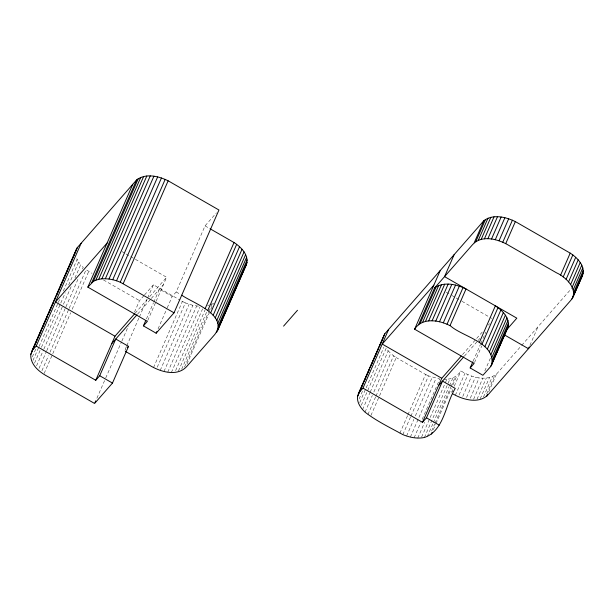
<?xml version="1.0" encoding="UTF-8"?>
<svg xmlns="http://www.w3.org/2000/svg" width="614" height="614" viewBox="0 0 614 614"><rect width="100%" height="100%" fill="white"/><g stroke="black" fill="none" stroke-linecap="round" stroke-linejoin="round"><path stroke-width="0.46" stroke-dasharray="3.07 2.3" d="M32.335 356.895L36.172 348.107M32.979 360.449L38.736 347.271M39.119 346.388L57.931 303.331M58.315 302.456L59.85 298.941M63.311 291.028L77.126 259.4L76.098 256.721M34.53 363.135L41.054 348.199M41.437 347.317L65.245 292.84M68.699 284.934L78.676 262.086L77.126 259.4M36.571 365.783L43.479 349.965M43.863 349.082L63.058 305.15M63.442 304.268L71.117 286.7M74.962 277.912L80.718 264.726L78.676 262.086M39.05 368.323L46.349 351.63M46.733 350.748L65.544 307.698M65.928 306.816L78.592 277.82M82.437 269.032L83.205 267.274L80.718 264.726M41.929 370.718L48.452 355.775M49.987 352.259L68.799 309.203M69.182 308.328L86.075 269.661L91.985 273.345M44.177 373.389L70.664 312.756M72.199 309.241L88.708 271.457M96.905 398.202L105.347 378.869M105.731 377.986L121.472 341.96M121.856 341.085L128.38 326.149M134.52 312.089L139.516 300.66L143.937 295.618M126.438 346.542L124.542 350.886L125.67 349.596M126.822 345.674L138.979 317.845M139.355 316.97L147.337 298.711M147.713 297.844L153.416 284.796L179.917 300.031M146.454 318.881L153.331 303.147M153.715 302.272L159.44 289.156L172.196 296.493L176.172 291.957L205.045 225.868L216.412 212.881M147.751 320.47L155.772 302.111M156.156 301.236L166.624 277.282L135.21 259.223M158.067 328.835L166.847 308.727M167.231 307.852L172.196 296.493M153.531 367.556L182.404 301.459L180.746 300.507M157.245 367.233L185.367 302.886L192.88 305.35L198.46 306.186M160.223 370.38L189.097 304.291M164.007 371.439L192.88 305.35M167.768 372.13L196.641 306.041M171.406 372.429L199.903 307.207M175.619 370.587L202.597 308.85M178.436 370.971L205.03 310.101M181.667 369.229L206.741 311.835M184.515 367.126L208.445 312.342M208.829 311.475L212.244 303.646L213.35 302.786M186.932 364.102L209.343 312.795M210.863 309.318L213.526 303.224M359.098 398.977L362.544 391.087M359.743 402.531L383.873 347.286M361.293 405.217L386.191 348.222L385.024 346.204M362.559 409.615L369.843 392.952M370.227 392.077L388.232 350.863L386.191 348.222M365.046 412.155L372.322 395.5M373.857 391.993L390.711 353.411L388.232 350.863M367.924 414.55L375.584 397.012M375.968 396.137L393.589 355.798L390.711 353.411M370.94 415.463L396.222 357.594L393.589 355.798M399.891 433.208L407.55 415.67M407.934 414.788L425.556 374.456L396.222 357.594M402.845 434.628L410.505 417.09M410.889 416.215L428.511 375.875L439.785 379.03L421.02 421.995M406.583 436.032L413.859 419.377M415.394 415.87L432.248 377.288M410.367 437.091L436.032 378.347M414.12 437.782L420.636 422.877M417.766 438.081L424.665 422.294M421.603 437.107L446.885 379.237C452.671 378.976 457.829 375.799 460.922 370.933C471.115 377.203 485.866 381.87 496.465 374.149L521.048 346.089M424.412 437.49L450.077 378.746M427.267 436.623L433.016 423.468M433.4 422.593L449.103 386.643M449.486 385.769L452.932 377.879M431.65 431.005L434.712 423.99M435.096 423.115L450.799 387.165M451.183 386.29L455.396 376.643M433.3 429.716L435.602 424.458M435.986 423.576L451.305 388.508M452.84 385.001L457.054 375.354M452.779 389.575L451.298 392.968L453.002 391.018M454.26 386.183L460.922 370.933M455.335 395.286L464.967 373.258M473.217 360.955L480.478 344.347M480.854 343.472L485.82 332.113M459.042 395.009L467.922 374.678M474.515 362.544L481.775 345.935M462.772 396.421L471.659 376.083M466.556 397.481L475.443 377.142M470.316 398.164L479.196 377.833M484.83 370.91L490.555 357.801M473.586 399.315L482.842 378.132M477.04 399.215L486.296 378.032M480.232 398.724L489.488 377.541M483.456 397.012L492.344 376.674M486.664 394.081L494.807 375.438M488.69 391.947L496.465 374.149M529.92 345.306L538.064 326.663M144.566 294.897L153.416 284.796M135.141 313.217L147.107 299.563M149.624 296.685L166.624 277.282M137.597 314.092L150.706 299.133M151.328 298.419L163.416 284.627M462.534 354.57L482.681 331.575M488.345 325.105L489.604 323.67M464.361 356.166L477.469 341.207M478.091 340.494L479.964 338.36M521.677 345.375L571.542 288.45M209.788 304.882L212.244 303.646M207.639 305.534L209.067 305.097M444.298 379.306L446.885 379.237M425.556 374.456L428.511 375.875M182.404 301.459L185.367 302.886M446.263 292.272L451.221 295.119M452.05 295.595L455.358 297.498M456.179 297.974L461.145 300.822M461.966 301.297L491.73 318.405M205.045 225.868L209.182 228.247M121.979 251.617L125.287 253.521M126.116 253.996L134.382 258.747M176.172 291.957L180.194 294.267M103.459 279.938L139.516 300.66"/><path stroke-width="0.92" d="M30.769 354.462C30.17 364.777 39.572 372.245 47.831 376.589L94.594 403.475L112.469 383.075L128.51 346.357L115.754 339.02L99.714 375.737L95.746 380.273L36.218 346.058L32.557 350.11L30.769 354.462L32.304 350.947M125.348 351.354L149.494 365.23C160.062 371.808 177.4 377.165 186.917 366.297L214.716 334.561C229.398 315.12 191.721 302.533 181.805 295.196M217.556 330.723L246.429 264.626C249.384 255.37 241.172 247.12 234.034 242.53L210.011 228.723M357.532 396.537C356.864 402.677 360.794 408.149 365.046 412.155C376.612 421.15 390.043 427.567 402.845 434.628C409.607 437.421 417.144 438.972 424.412 437.49C444.313 430.836 445.457 403.766 455.273 388.432L442.517 381.102L426.477 417.819L422.501 422.348L362.981 388.132L359.32 392.185L357.532 396.537L363.281 383.382M491.714 364.639C495.552 342.397 462.288 336.625 450.63 325.988C439.731 320.124 422.401 316.916 414.611 329.204L474.131 363.419L470.163 367.955L482.919 375.284L490.555 366.696L491.714 364.639L507.755 327.922C510.71 318.658 502.498 310.408 495.36 305.826L479.319 342.543M452.656 393.766C463.01 399.829 479.68 404.534 488.721 394.027L570.137 301.098C580.015 290.737 566.269 277.121 556.545 272.839L509.774 245.953C499.213 239.376 481.875 234.018 472.35 244.886L434.528 288.066L418.487 324.783M572.977 297.253L582.609 275.226C585.556 265.962 577.344 257.711 570.206 253.129L515.361 221.6C505.905 216.957 492.996 213.772 483.863 220.702L384.778 333.809L358.154 394.242M75.683 251.648L77.264 247.665L136.638 179.902C145.771 172.964 158.681 176.149 168.136 180.792L218.945 210.003L174.031 312.81L156.156 333.21L143.4 325.873L145.695 320.631M383.197 337.784L383.819 335.497M31.391 352.167L76.313 249.361M32.35 350.479L77.264 247.665M33.072 349.189L41.522 329.856M42.289 328.099L47.662 315.796M48.429 314.038L53.802 301.735M54.569 299.977L55.72 297.345M56.488 295.587L59.949 287.674M60.717 285.917L75.299 252.531M36.218 346.058L81.14 243.251M143.4 325.873L147.375 321.345L87.848 287.129L132.77 184.315M91.724 282.709L136.638 179.902M87.848 287.129L93.382 281.419L138.296 178.613M93.382 281.419L95.838 280.184L140.76 177.377M95.838 280.184L98.7 279.316L143.615 176.51M98.7 279.316L101.886 278.825L146.807 176.018M101.886 278.825L105.347 278.733L150.261 175.919M105.347 278.733L108.985 279.032L153.907 176.218M108.985 279.032L112.746 279.715L157.66 176.909M112.746 279.715L116.53 280.775L161.444 177.968M116.53 280.775L120.26 282.187L165.181 179.372M123.222 283.607L168.136 180.792M95.746 380.273L114.995 336.211L134.512 313.931M94.978 402.592L95.753 400.835M156.156 333.21L156.923 331.46M205.16 308.619L234.034 242.53M207.793 310.415L236.666 244.326M210.663 312.81L239.537 246.713M213.15 315.35L242.023 249.261M215.192 317.998L244.065 251.901M216.742 320.685L245.615 254.595M217.77 323.355L246.644 257.266M218.254 325.957L247.127 259.868M218.177 328.429L247.058 262.339M216.604 332.412L245.093 267.19M359.113 392.553L384.778 333.809M364.041 381.632L365.192 378.999M365.959 377.242L369.405 369.352M370.173 367.602L378.6 348.307M379.368 346.557L382.814 338.667M362.981 388.132L388.647 329.388M414.611 329.204L440.276 270.452M420.137 323.494L436.178 286.776C445.526 281.734 457.008 284.489 466.026 288.964L449.985 325.681M422.601 322.258L438.642 285.541M454.176 254.587L444.551 276.622L516.827 318.167L506.803 329.611L490.763 366.335M425.464 321.391L441.504 284.673M428.649 320.899L444.689 284.182M432.102 320.807L448.143 284.09M435.748 321.107L451.789 284.389M439.501 321.79L455.542 285.073M474.238 242.737L483.863 220.702M475.896 241.448L485.52 219.413M478.36 240.212L487.984 218.185M443.293 322.849L459.333 286.132M481.215 239.345L490.839 217.31M447.023 324.261L463.063 287.544M484.408 238.854L494.032 216.826M487.861 238.754L497.486 216.727M491.507 239.053L501.131 217.026M495.26 239.744L504.885 217.709M499.044 240.803L508.668 218.768M422.501 422.348L441.758 378.285L461.275 356.013M502.782 242.208L512.406 220.18M505.736 243.628L515.361 221.6M431.389 434.098L432.156 432.348M470.163 367.955L472.834 361.83M481.952 344.339L497.992 307.622M484.822 346.726L500.863 310.009M487.309 349.274L503.35 312.557M489.35 351.914L505.391 315.197M490.901 354.6L506.941 317.883M491.929 357.279L507.97 320.562M492.413 359.873L508.453 323.156M492.336 362.352L508.384 325.635M486.841 396.184L487.577 394.487M529.176 347.002L528.439 348.698L504.578 334.983M560.582 275.156L570.206 253.129M563.215 276.952L572.839 254.917M566.093 279.339L575.717 257.312M568.572 281.887L578.196 259.852M570.613 284.528L580.238 262.5M572.164 287.222L581.788 265.187M573.192 289.892L582.816 267.857M573.676 292.494L583.3 270.459M573.606 294.966L583.231 272.931M572.025 298.949L582.609 275.226M245.477 266.322L246.429 264.626M506.803 329.611L507.755 327.922M107.097 243.067L55.475 301.996L114.995 336.211M111.786 343.556L136.976 314.805M127.374 347.647L128.51 346.357M283.576 326.141L297.483 310.27M433.86 285.142L382.23 344.07L441.758 378.285M438.549 385.63L463.739 356.88M434.528 288.066L436.178 286.776M120.26 282.187L174.031 312.81M426.477 417.819L439.233 425.149M99.714 375.737L112.469 383.075"/></g></svg>
